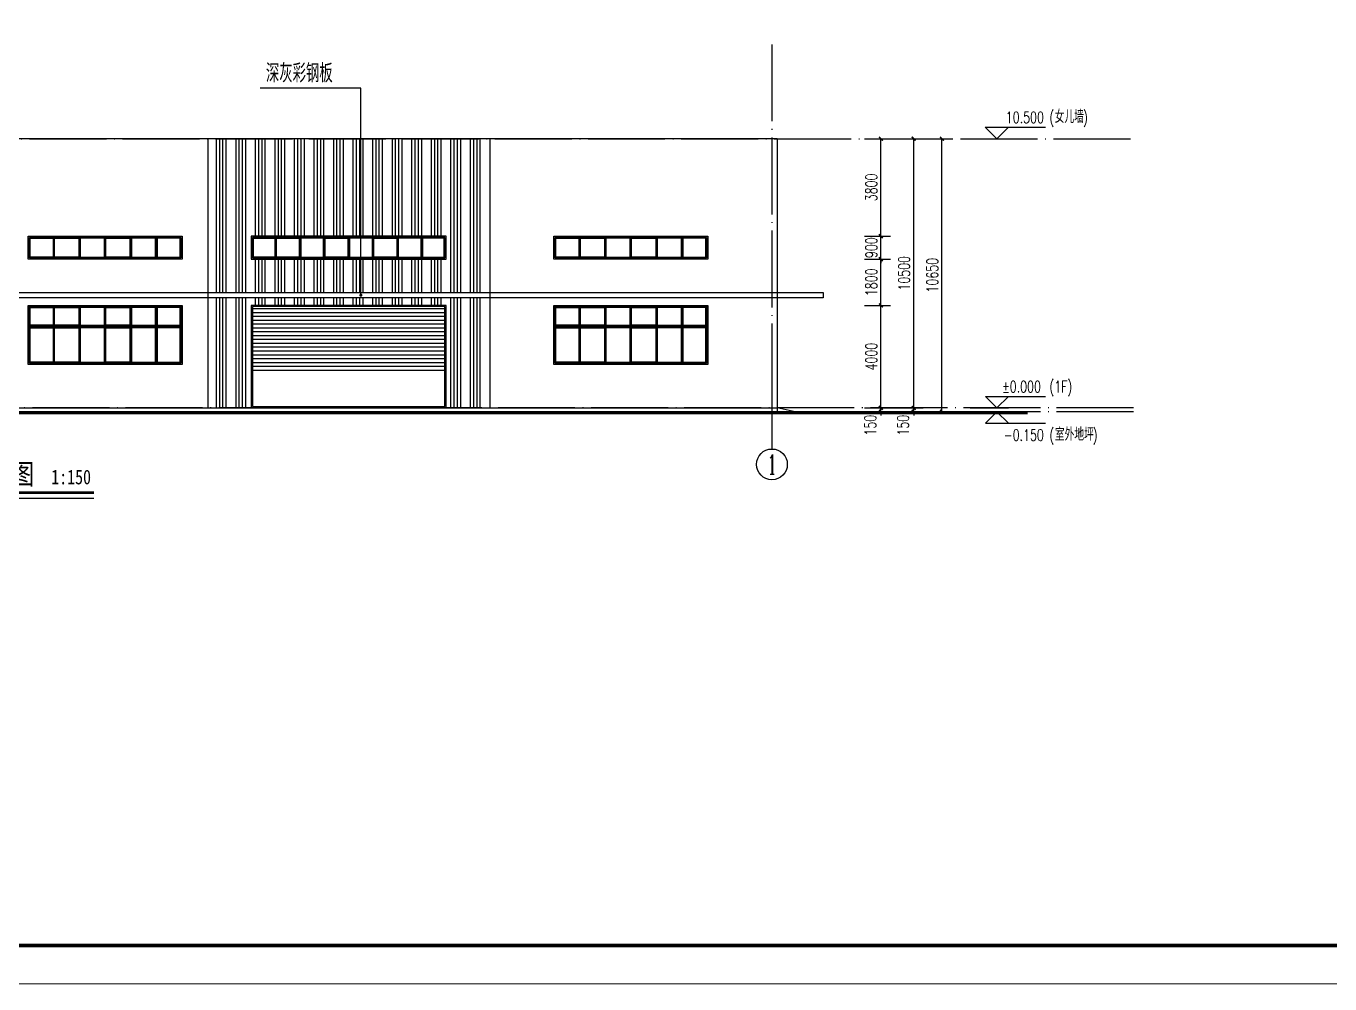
# Model space of a CAD drawing. Extents: x 409931 to 937299, y -508824 to 132289.
# Drawn here: x 484067 to 534906, y -508824 to -471469 of the extents above; entities that cross this region are included whole.
import ezdxf
from ezdxf.enums import TextEntityAlignment as Align

# ---------------------------------------------------------------- set-up
doc = ezdxf.new("R2010")
doc.units = 0
doc.header["$LTSCALE"] = 1500
doc.header["$MEASUREMENT"] = 0
doc.linetypes.add('DOTE', pattern=[2.42, 2, -0.2, 0.02, -0.2])
doc.layers.get('Defpoints').update_dxf_attribs({"color": 252})
for name, color, linetype in [('A-L-wall(建筑立面)', 2, 'Continuous'), ('AXIS', 3, 'Continuous'), ('AXIS_TEXT', 7, 'Continuous'), ('DIM_ELEV', 3, 'Continuous'), ('DIM_LEAD', 3, 'Continuous'), ('DIM_SYMB', 3, 'Continuous'), ('DOTE', 1, 'Continuous'), ('GROUND', 253, 'Continuous'), ('PUB_DIM', 3, 'Continuous'), ('PUB_HATCH', 8, 'Continuous'), ('PUB_TEXT', 7, 'Continuous'), ('STAIR', 2, 'Continuous'), ('WINDOW', 4, 'Continuous')]:
    doc.layers.add(name, color=color, linetype=linetype)
doc.layers.add('TK', color=151, linetype='Continuous', lineweight=13)
doc.styles.add('_TCH_AXIS', font='COMPLEX', dxfattribs={"bigfont": 'GBCBIG'})
doc.styles.add('_TCH_DIM', font='SIMPLEX', dxfattribs={"bigfont": 'GBCBIG'})
doc.styles.add('_TCH_DIM_T3', font='SIMPLEX', dxfattribs={"width": 0.705882, "bigfont": 'GBCBIG'})
doc.styles.add('仿宋体', font='', dxfattribs={"width": 0.8})
doc.styles.get('仿宋体').set_extended_font_data('SimSun')
doc.dimstyles.new('_TCH_ARCH&&150', dxfattribs={"dimtxt": 446.25, "dimasz": 150, "dimexe": 375, "dimexo": 450, "dimgap": 150, "dimtad": 1, "dimdec": 0, "dimzin": 0, "dimdsep": 46, "dimtxsty": '_TCH_DIM_T3', "dimblk": 'ARCHTICK', "dimcen": 0.09, "dimclrt": 7, "dimazin": 2, "dimtfac": 1, "dimtdec": 0, "dimtix": 1, "dimtmove": 2, "dimatfit": 3, "dimfxl": 0, "dimtolj": 1, "dimtzin": 0, "dimarcsym": 0})

# ---------------------------------------------------------------- blocks, each defined once
blk = doc.blocks.new('TK-A0')
at = {"layer": 'TK'}
for p, q in [((25, 10), (1179, 10)), ((0, 0), (1189, 0))]:
    blk.add_line(p, q, dxfattribs=at)
at = {"layer": 'TK', "const_width": 1}
blk.add_lwpolyline([(25, 831), (1179, 831), (1179, 10), (25, 10)], close=True, dxfattribs=at)
blk = doc.blocks.new('_ArchTick')
at = {"color": 0, "linetype": 'ByBlock', "const_width": 0.4}
blk.add_lwpolyline([(-0.5, -0.5), (0.5, 0.5)], dxfattribs=at)
blk = doc.blocks.new('*D705')
at = {"layer": 'Defpoints', "color": 0}
for p in [(516313, -475861), (517397, -475861), (516313, -479661)]:
    blk.add_point(p, dxfattribs=at)
at = {"layer": 'PUB_DIM', "color": 0, "lineweight": -2}
for p, q in [((516763, -475861), (517772, -475861)), ((517397, -479661), (517397, -475861)), ((516763, -479661), (517772, -479661))]:
    blk.add_line(p, q, dxfattribs=at)
at = {"layer": 'PUB_DIM', "color": 0, "lineweight": -2, "xscale": 150, "yscale": 150, "zscale": 150}
for p, rotation in [((517397, -475861), 90), ((517397, -479661), 270)]:
    blk.add_blockref('_ArchTick', p, dxfattribs=dict(at, rotation=rotation))
at = {"layer": 'PUB_DIM', "color": 7, "insert": (517024, -477761), "char_height": 446.2, "attachment_point": 5, "rotation": 90, "style": '_TCH_DIM_T3'}
blk.add_mtext('\\A1;3800', dxfattribs=at)
blk = doc.blocks.new('*D706')
at = {"layer": 'Defpoints', "color": 0}
for p in [(516313, -479661), (517397, -479661), (516313, -480561)]:
    blk.add_point(p, dxfattribs=at)
at = {"layer": 'PUB_DIM', "color": 0, "lineweight": -2}
for p, q in [((516763, -479661), (517772, -479661)), ((517397, -479661), (517397, -479511)), ((517397, -480561), (517397, -479661)), ((516763, -480561), (517772, -480561)), ((517397, -480561), (517397, -480711))]:
    blk.add_line(p, q, dxfattribs=at)
at = {"layer": 'PUB_DIM', "color": 0, "lineweight": -2, "xscale": 150, "yscale": 150, "zscale": 150}
for p, rotation in [((517397, -479661), 270), ((517397, -480561), 90)]:
    blk.add_blockref('_ArchTick', p, dxfattribs=dict(at, rotation=rotation))
at = {"layer": 'PUB_DIM', "color": 7, "insert": (517024, -480111), "char_height": 446.2, "attachment_point": 5, "rotation": 90, "style": '_TCH_DIM_T3'}
blk.add_mtext('\\A1;900', dxfattribs=at)
blk = doc.blocks.new('*D707')
at = {"layer": 'Defpoints', "color": 0}
for p in [(516313, -480561), (517397, -480561), (516313, -482361)]:
    blk.add_point(p, dxfattribs=at)
at = {"layer": 'PUB_DIM', "color": 0, "lineweight": -2}
for p, q in [((516763, -480561), (517772, -480561)), ((517397, -482361), (517397, -480561)), ((516763, -482361), (517772, -482361))]:
    blk.add_line(p, q, dxfattribs=at)
at = {"layer": 'PUB_DIM', "color": 0, "lineweight": -2, "xscale": 150, "yscale": 150, "zscale": 150}
for p, rotation in [((517397, -480561), 90), ((517397, -482361), 270)]:
    blk.add_blockref('_ArchTick', p, dxfattribs=dict(at, rotation=rotation))
at = {"layer": 'PUB_DIM', "color": 7, "insert": (517024, -481461), "char_height": 446.2, "attachment_point": 5, "rotation": 90, "style": '_TCH_DIM_T3'}
blk.add_mtext('\\A1;1800', dxfattribs=at)
blk = doc.blocks.new('*D708')
at = {"layer": 'Defpoints', "color": 0}
for p in [(516313, -482361), (517397, -482361), (516313, -486361)]:
    blk.add_point(p, dxfattribs=at)
at = {"layer": 'PUB_DIM', "color": 0, "lineweight": -2}
for p, q in [((516763, -482361), (517772, -482361)), ((517397, -486361), (517397, -482361)), ((516763, -486361), (517772, -486361))]:
    blk.add_line(p, q, dxfattribs=at)
at = {"layer": 'PUB_DIM', "color": 0, "lineweight": -2, "xscale": 150, "yscale": 150, "zscale": 150}
for p, rotation in [((517397, -482361), 90), ((517397, -486361), 270)]:
    blk.add_blockref('_ArchTick', p, dxfattribs=dict(at, rotation=rotation))
at = {"layer": 'PUB_DIM', "color": 7, "insert": (517024, -484361), "char_height": 446.2, "attachment_point": 5, "rotation": 90, "style": '_TCH_DIM_T3'}
blk.add_mtext('\\A1;4000', dxfattribs=at)
blk = doc.blocks.new('*D709')
at = {"layer": 'Defpoints', "color": 0}
for p in [(516313, -486361), (516313, -486511), (517397, -486361)]:
    blk.add_point(p, dxfattribs=at)
at = {"layer": 'PUB_DIM', "color": 0, "lineweight": -2}
for p, q in [((516763, -486361), (517772, -486361)), ((516763, -486511), (517772, -486511)), ((517397, -486361), (517397, -486211)), ((517397, -486511), (517397, -486361)), ((517397, -486511), (517397, -486661))]:
    blk.add_line(p, q, dxfattribs=at)
at = {"layer": 'PUB_DIM', "color": 0, "lineweight": -2, "xscale": 150, "yscale": 150, "zscale": 150}
for p, rotation in [((517397, -486361), 270), ((517397, -486511), 90)]:
    blk.add_blockref('_ArchTick', p, dxfattribs=dict(at, rotation=rotation))
at = {"layer": 'PUB_DIM', "color": 7, "insert": (516984, -487036), "char_height": 446.2, "attachment_point": 5, "rotation": 90, "style": '_TCH_DIM_T3'}
blk.add_mtext('\\A1;150', dxfattribs=at)
blk = doc.blocks.new('*D710')
at = {"layer": 'Defpoints', "color": 0}
for p in [(517231, -475861), (519775, -475861), (517231, -486511)]:
    blk.add_point(p, dxfattribs=at)
at = {"layer": 'PUB_DIM', "color": 0, "lineweight": -2}
for p, q in [((517681, -475861), (520150, -475861)), ((519775, -486511), (519775, -475861)), ((517681, -486511), (520150, -486511))]:
    blk.add_line(p, q, dxfattribs=at)
at = {"layer": 'PUB_DIM', "color": 0, "lineweight": -2, "xscale": 150, "yscale": 150, "zscale": 150}
for p, rotation in [((519775, -475861), 90), ((519775, -486511), 270)]:
    blk.add_blockref('_ArchTick', p, dxfattribs=dict(at, rotation=rotation))
at = {"layer": 'PUB_DIM', "color": 7, "insert": (519402, -481186), "char_height": 446.2, "attachment_point": 5, "rotation": 90, "style": '_TCH_DIM_T3'}
blk.add_mtext('\\A1;10650', dxfattribs=at)
blk = doc.blocks.new('*D711')
at = {"layer": 'Defpoints', "color": 0}
for p in [(517001, -486361), (517001, -486511), (518677, -486361)]:
    blk.add_point(p, dxfattribs=at)
at = {"layer": 'PUB_DIM', "color": 0, "lineweight": -2}
for p, q in [((517451, -486361), (519052, -486361)), ((517451, -486511), (519052, -486511)), ((518677, -486361), (518677, -486211)), ((518677, -486511), (518677, -486361)), ((518677, -486511), (518677, -486661))]:
    blk.add_line(p, q, dxfattribs=at)
at = {"layer": 'PUB_DIM', "color": 0, "lineweight": -2, "xscale": 150, "yscale": 150, "zscale": 150}
for p, rotation in [((518677, -486361), 270), ((518677, -486511), 90)]:
    blk.add_blockref('_ArchTick', p, dxfattribs=dict(at, rotation=rotation))
at = {"layer": 'PUB_DIM', "color": 7, "insert": (518265, -487036), "char_height": 446.2, "attachment_point": 5, "rotation": 90, "style": '_TCH_DIM_T3'}
blk.add_mtext('\\A1;150', dxfattribs=at)
blk = doc.blocks.new('*D712')
at = {"layer": 'Defpoints', "color": 0}
for p in [(517001, -475861), (518677, -475861), (517001, -486361)]:
    blk.add_point(p, dxfattribs=at)
at = {"layer": 'PUB_DIM', "color": 0, "lineweight": -2}
for p, q in [((517451, -475861), (519052, -475861)), ((518677, -486361), (518677, -475861)), ((517451, -486361), (519052, -486361))]:
    blk.add_line(p, q, dxfattribs=at)
at = {"layer": 'PUB_DIM', "color": 0, "lineweight": -2, "xscale": 150, "yscale": 150, "zscale": 150}
for p, rotation in [((518677, -475861), 90), ((518677, -486361), 270)]:
    blk.add_blockref('_ArchTick', p, dxfattribs=dict(at, rotation=rotation))
at = {"layer": 'PUB_DIM', "color": 7, "insert": (518304, -481111), "char_height": 446.2, "attachment_point": 5, "rotation": 90, "style": '_TCH_DIM_T3'}
blk.add_mtext('\\A1;10500', dxfattribs=at)

msp = doc.modelspace()

# ---------------------------------------------------------------- hatches: boundary and pattern name
at = {"layer": 'PUB_HATCH'}
h = msp.add_hatch(dxfattribs=at)
h.set_pattern_fill('ANSI34,_O', color=256, scale=80, angle=45)
h.set_pattern_definition([(90, (0, 0), (-762, 6e-14), []), (90, (127, 127), (-762, 6e-14), []), (90, (254, 254), (-762, 6e-14), []), (90, (381, 381), (-762, 6e-14), [])])
h.paths.add_polyline_path([(497121.1, -475861.5), (491148.7, -475861.5), (491148.7, -481861.5), (497121.1, -481861.5), (497121.1, -480561.5), (492848.7, -480561.5), (492848.7, -479661.5), (497121.1, -479661.5)])
h.paths.add_polyline_path([(492848.7, -482361.5), (500448.7, -482361.5), (500448.7, -486361.5), (502148.7, -486361.5), (502148.7, -482061.5), (491148.7, -482061.5), (491148.7, -486361.5), (492848.7, -486361.5)])
h.paths.add_polyline_path([(502148.7, -475861.5), (497121.1, -475861.5), (497121.1, -479661.5), (500448.7, -479661.5), (500448.7, -480561.5), (497121.1, -480561.5), (497121.1, -481861.5), (502148.7, -481861.5)])
h = msp.add_hatch(dxfattribs=at)
h.set_pattern_fill('_USER', color=256, scale=150, style=0, pattern_type=0)
h.set_pattern_definition([(0, (31597.2, -103134.64), (0, 150), [])])
h.paths.add_polyline_path([(500398.7, -484901.7), (500398.7, -482411.5), (492898.7, -482411.5), (492898.7, -484901.7)])

# ---------------------------------------------------------------- linework, layer by layer
at = {"layer": 'A-L-wall(建筑立面)'}
for p, q in [((513348.7, -475861.5), (458948.7, -475861.5)), ((491148.7, -475861.5), (491148.7, -486361.5)), ((502148.7, -475861.5), (502148.7, -486361.5)), ((513348.7, -475861.5), (513348.7, -486561.5)), ((523124.7, -486511.5), (456165.8, -486511.5))]:
    msp.add_line(p, q, dxfattribs=at)
at = {"layer": 'A-L-wall(建筑立面)', "color": 0}
msp.add_line((514048.7, -486511.5), (513348.7, -486361.5), dxfattribs=at)
at = {"layer": 'A-L-wall(建筑立面)', "const_width": 100}
msp.add_lwpolyline([(523124.7, -486561.5), (456165.8, -486561.5)], dxfattribs=at)
at = {"layer": 'AXIS'}
msp.add_line((513148.7, -485855.2), (513148.7, -487962.9), dxfattribs=at)
msp.add_circle((513148.7, -488562.9), 600, dxfattribs=at)
at = {"layer": 'DIM_ELEV'}
for p, q in [((521916.7, -475861.5), (521466.7, -475411.5)), ((521466.7, -475411.5), (523814.2, -475411.5)), ((521916.7, -475861.5), (522366.7, -475411.5)), ((520866.7, -475861.5), (522366.7, -475861.5)), ((521922.1, -486361.5), (521472.1, -485911.5)), ((521472.1, -485911.5), (523819.6, -485911.5)), ((521922.1, -486361.5), (522372.1, -485911.5)), ((520872.1, -486361.5), (522372.1, -486361.5)), ((520872.1, -486511.5), (522372.1, -486511.5)), ((521922.1, -486511.5), (521472.1, -486961.5)), ((521922.1, -486511.5), (522372.1, -486961.5)), ((521472.1, -486961.5), (523819.6, -486961.5))]:
    msp.add_line(p, q, dxfattribs=at)
at = {"layer": 'DIM_LEAD'}
for p, q in [((497121.1, -473893.9), (493193.3, -473893.9)), ((497121.1, -481965.1), (497121.1, -473893.9))]:
    msp.add_line(p, q, dxfattribs=at)
at = {"layer": 'DIM_LEAD', "const_width": 60}
msp.add_lwpolyline([(497121.1, -481995.1, 1), (497121.1, -481935.1, 1)], format="xyb", close=True, dxfattribs=at)
at = {"layer": 'DIM_SYMB', "const_width": 105}
msp.add_lwpolyline([(478349.3, -489668.9), (486712.9, -489668.9)], dxfattribs=at)
at = {"layer": 'DIM_SYMB'}
msp.add_lwpolyline([(478349.3, -489878.9), (486712.9, -489878.9)], dxfattribs=at)
at = {"layer": 'DOTE', "color": 252, "linetype": 'DOTE'}
for p, q in [((513148.7, -472181.9), (513148.7, -486279)), ((447899, -475861.5), (527249, -475861.5)), ((527249, -486361.5), (447899, -486361.5)), ((527249, -486511.5), (447899, -486511.5))]:
    msp.add_line(p, q, dxfattribs=at)
at = {"layer": 'GROUND'}
for points in [[(513348.7, -481861.5), (513348.7, -482061.5), (467148.7, -482061.5), (467148.7, -481861.5), (513348.7, -481861.5)], [(513348.7, -481861.5), (515148.7, -481861.5), (515148.7, -482061.5), (513348.7, -482061.5)]]:
    msp.add_lwpolyline(points, dxfattribs=at)
at = {"layer": 'STAIR'}
msp.add_line((458948.7, -486361.5), (513348.7, -486361.5), dxfattribs=at)
at = {"layer": 'WINDOW'}
for p, q in [((485148.7, -479711.5), (485148.7, -480511.5)), ((486148.7, -479711.5), (486148.7, -480511.5)), ((487148.7, -479711.5), (487148.7, -480511.5)), ((488148.7, -479711.5), (488148.7, -480511.5)), ((489148.7, -479711.5), (489148.7, -480511.5)), ((493798.7, -479711.5), (493798.7, -480511.5)), ((494748.7, -479711.5), (494748.7, -480511.5)), ((495698.7, -479711.5), (495698.7, -480511.5)), ((496648.7, -479711.5), (496648.7, -480511.5)), ((497598.7, -479711.5), (497598.7, -480511.5)), ((498548.7, -479711.5), (498548.7, -480511.5)), ((499498.7, -479711.5), (499498.7, -480511.5)), ((505648.7, -479711.5), (505648.7, -480511.5)), ((506648.7, -479711.5), (506648.7, -480511.5)), ((507648.7, -479711.5), (507648.7, -480511.5)), ((508648.7, -479711.5), (508648.7, -480511.5)), ((509648.7, -479711.5), (509648.7, -480511.5)), ((485148.7, -482411.5), (485148.7, -484611.5)), ((486148.7, -482411.5), (486148.7, -484611.5)), ((487148.7, -482411.5), (487148.7, -484611.5)), ((488148.7, -482411.5), (488148.7, -484611.5)), ((489148.7, -482411.5), (489148.7, -484611.5)), ((505648.7, -482411.5), (505648.7, -484611.5)), ((506648.7, -482411.5), (506648.7, -484611.5)), ((507648.7, -482411.5), (507648.7, -484611.5)), ((508648.7, -482411.5), (508648.7, -484611.5)), ((509648.7, -482411.5), (509648.7, -484611.5)), ((490098.7, -483161.5), (484198.7, -483161.5)), ((490098.7, -483211.5), (484198.7, -483211.5)), ((510598.7, -483161.5), (504698.7, -483161.5)), ((510598.7, -483211.5), (504698.7, -483211.5)), ((500398.7, -484901.7), (492898.7, -484901.7))]:
    msp.add_line(p, q, dxfattribs=at)
for points in [[(490148.7, -480561.5), (484148.7, -480561.5), (484148.7, -479661.5), (490148.7, -479661.5)], [(490098.7, -480511.5), (484198.7, -480511.5), (484198.7, -479711.5), (490098.7, -479711.5)], [(484228.7, -479741.5), (485118.7, -479741.5), (485118.7, -480481.5), (484228.7, -480481.5)], [(485178.7, -479741.5), (486118.7, -479741.5), (486118.7, -480481.5), (485178.7, -480481.5)], [(487118.7, -479741.5), (486178.7, -479741.5), (486178.7, -480481.5), (487118.7, -480481.5)], [(487178.7, -479741.5), (488118.7, -479741.5), (488118.7, -480481.5), (487178.7, -480481.5)], [(489118.7, -479741.5), (488178.7, -479741.5), (488178.7, -480481.5), (489118.7, -480481.5)], [(490068.7, -479741.5), (489178.7, -479741.5), (489178.7, -480481.5), (490068.7, -480481.5)], [(492848.7, -480561.5), (500448.7, -480561.5), (500448.7, -479661.5), (492848.7, -479661.5)], [(492898.7, -480511.5), (500398.7, -480511.5), (500398.7, -479711.5), (492898.7, -479711.5)], [(492928.7, -479741.5), (493768.7, -479741.5), (493768.7, -480481.5), (492928.7, -480481.5)], [(493828.7, -479741.5), (494718.7, -479741.5), (494718.7, -480481.5), (493828.7, -480481.5)], [(495668.7, -479741.5), (494778.7, -479741.5), (494778.7, -480481.5), (495668.7, -480481.5)], [(495728.7, -479741.5), (496618.7, -479741.5), (496618.7, -480481.5), (495728.7, -480481.5)], [(497568.7, -479741.5), (496678.7, -479741.5), (496678.7, -480481.5), (497568.7, -480481.5)], [(497628.7, -479741.5), (498518.7, -479741.5), (498518.7, -480481.5), (497628.7, -480481.5)], [(499468.7, -479741.5), (498578.7, -479741.5), (498578.7, -480481.5), (499468.7, -480481.5)], [(500368.7, -479741.5), (499528.7, -479741.5), (499528.7, -480481.5), (500368.7, -480481.5)], [(510648.7, -480561.5), (504648.7, -480561.5), (504648.7, -479661.5), (510648.7, -479661.5)], [(510598.7, -480511.5), (504698.7, -480511.5), (504698.7, -479711.5), (510598.7, -479711.5)], [(504728.7, -479741.5), (505618.7, -479741.5), (505618.7, -480481.5), (504728.7, -480481.5)], [(505678.7, -479741.5), (506618.7, -479741.5), (506618.7, -480481.5), (505678.7, -480481.5)], [(507618.7, -479741.5), (506678.7, -479741.5), (506678.7, -480481.5), (507618.7, -480481.5)], [(507678.7, -479741.5), (508618.7, -479741.5), (508618.7, -480481.5), (507678.7, -480481.5)], [(509618.7, -479741.5), (508678.7, -479741.5), (508678.7, -480481.5), (509618.7, -480481.5)], [(510568.7, -479741.5), (509678.7, -479741.5), (509678.7, -480481.5), (510568.7, -480481.5)], [(490148.7, -484661.5), (484148.7, -484661.5), (484148.7, -482361.5), (490148.7, -482361.5)], [(490098.7, -484611.5), (484198.7, -484611.5), (484198.7, -482411.5), (490098.7, -482411.5)], [(484228.7, -482441.5), (485118.7, -482441.5), (485118.7, -483131.5), (484228.7, -483131.5)], [(485178.7, -482441.5), (486118.7, -482441.5), (486118.7, -483131.5), (485178.7, -483131.5)], [(487118.7, -482441.5), (486178.7, -482441.5), (486178.7, -483131.5), (487118.7, -483131.5)], [(487178.7, -482441.5), (488118.7, -482441.5), (488118.7, -483131.5), (487178.7, -483131.5)], [(489118.7, -482441.5), (488178.7, -482441.5), (488178.7, -483131.5), (489118.7, -483131.5)], [(490068.7, -482441.5), (489178.7, -482441.5), (489178.7, -483131.5), (490068.7, -483131.5)], [(492848.7, -486361.5), (500448.7, -486361.5), (500448.7, -482361.5), (492848.7, -482361.5)], [(492898.7, -486311.5), (500398.7, -486311.5), (500398.7, -482411.5), (492898.7, -482411.5)], [(510648.7, -484661.5), (504648.7, -484661.5), (504648.7, -482361.5), (510648.7, -482361.5)], [(510598.7, -484611.5), (504698.7, -484611.5), (504698.7, -482411.5), (510598.7, -482411.5)], [(504728.7, -482441.5), (505618.7, -482441.5), (505618.7, -483131.5), (504728.7, -483131.5)], [(505678.7, -482441.5), (506618.7, -482441.5), (506618.7, -483131.5), (505678.7, -483131.5)], [(507618.7, -482441.5), (506678.7, -482441.5), (506678.7, -483131.5), (507618.7, -483131.5)], [(507678.7, -482441.5), (508618.7, -482441.5), (508618.7, -483131.5), (507678.7, -483131.5)], [(509618.7, -482441.5), (508678.7, -482441.5), (508678.7, -483131.5), (509618.7, -483131.5)], [(510568.7, -482441.5), (509678.7, -482441.5), (509678.7, -483131.5), (510568.7, -483131.5)], [(484228.7, -483241.5), (485118.7, -483241.5), (485118.7, -484581.5), (484228.7, -484581.5)], [(485178.7, -483241.5), (486118.7, -483241.5), (486118.7, -484581.5), (485178.7, -484581.5)], [(487118.7, -483241.5), (486178.7, -483241.5), (486178.7, -484581.5), (487118.7, -484581.5)], [(487178.7, -483241.5), (488118.7, -483241.5), (488118.7, -484581.5), (487178.7, -484581.5)], [(489118.7, -483241.5), (488178.7, -483241.5), (488178.7, -484581.5), (489118.7, -484581.5)], [(490068.7, -483241.5), (489178.7, -483241.5), (489178.7, -484581.5), (490068.7, -484581.5)], [(504728.7, -483241.5), (505618.7, -483241.5), (505618.7, -484581.5), (504728.7, -484581.5)], [(505678.7, -483241.5), (506618.7, -483241.5), (506618.7, -484581.5), (505678.7, -484581.5)], [(507618.7, -483241.5), (506678.7, -483241.5), (506678.7, -484581.5), (507618.7, -484581.5)], [(507678.7, -483241.5), (508618.7, -483241.5), (508618.7, -484581.5), (507678.7, -484581.5)], [(509618.7, -483241.5), (508678.7, -483241.5), (508678.7, -484581.5), (509618.7, -484581.5)], [(510568.7, -483241.5), (509678.7, -483241.5), (509678.7, -484581.5), (510568.7, -484581.5)]]:
    msp.add_lwpolyline(points, close=True, dxfattribs=at)

# ---------------------------------------------------------------- block references
at = {"layer": 'TK', "xscale": 150, "yscale": 150, "zscale": 150}
msp.add_blockref('TK-A0', (437946.8, -508823.5), dxfattribs=at)

# ---------------------------------------------------------------- texts
at = {"layer": 'AXIS_TEXT', "style": '_TCH_AXIS'}
msp.add_text('1', height=772.1, dxfattribs=at).set_placement((512983.3, -488948.9), (513314.1, -488948.9), align=Align.FIT)
at = {"layer": 'PUB_TEXT', "style": '_TCH_DIM'}
for s, height, p in [('深灰彩钢板', 723.4, (493418.3, -473668.9)), ('女儿墙', 506.38, (524174.2, -475254)), ('室外地坪', 506.38, (524179.6, -487644))]:
    msp.add_text(s, height=height, dxfattribs=at).set_placement(p)
at = {"layer": 'PUB_TEXT'}
for s, height, style, width, p in [('10.500', 446.25, '_TCH_DIM', 0.705882, (522269.2, -475254)), ('(', 446.2, '_TCH_DIM', 0.705882, (523964.2, -475254)), (')', 446.2, '_TCH_DIM', 0.705882, (525280, -475254)), ('%%P0.000', 446.25, '_TCH_DIM', 0.705882, (522124.6, -485754)), ('(1F)', 446.25, '_TCH_DIM', 0.705882, (523969.6, -485754)), ('-0.150', 446.25, '_TCH_DIM', 0.705882, (522184.6, -487644)), ('(', 446.2, '_TCH_DIM', 0.705882, (523969.6, -487644)), (')', 446.2, '_TCH_DIM', 0.705882, (525654.1, -487644)), ('轴立面图', 797.47, '仿宋体', 0.8, (480903, -489339.3)), ('1:150', 569.62, '仿宋体', 0.8, (485048.9, -489339.3))]:
    msp.add_text(s, height=height, dxfattribs=dict(at, style=style, width=width)).set_placement(p)

# ---------------------------------------------------------------- dimensions: what is measured, and where the dimension line sits
at = {"layer": 'PUB_DIM'}
for p1, p2, distance, picture, middle in [((516312.9, -479661.5), (516312.9, -475861.5), -1083.9, '*D705', (517023.7, -477761.5)), ((517001.1, -486361.5), (517001.1, -475861.5), -1676, '*D712', (518303.9, -481111.5)), ((517230.8, -486511.5), (517230.8, -475861.5), -2543.9, '*D710', (519401.6, -481186.5)), ((516312.9, -480561.5), (516312.9, -479661.5), -1083.9, '*D706', (517023.7, -480111.5)), ((516312.9, -482361.5), (516312.9, -480561.5), -1083.9, '*D707', (517023.7, -481461.5)), ((516312.9, -486361.5), (516312.9, -482361.5), -1083.9, '*D708', (517023.7, -484361.5))]:
    dim = msp.add_aligned_dim(p1=p1, p2=p2, distance=distance, dimstyle='_TCH_ARCH&&150', dxfattribs=at)
    dim.commit()
    dim.dimension.update_dxf_attribs({"geometry": picture, "text_midpoint": middle})
for base, p1, p2, picture, middle in [((517396.8, -486361.5), (516312.9, -486511.5), (516312.9, -486361.5), '*D709', (516984.3, -487036.5)), ((518677.1, -486361.5), (517001.1, -486511.5), (517001.1, -486361.5), '*D711', (518264.6, -487036.5))]:
    dim = msp.add_linear_dim(base=base, p1=p1, p2=p2, angle=90, dimstyle='_TCH_ARCH&&150', dxfattribs=at)
    dim.commit()
    dim.dimension.update_dxf_attribs({"geometry": picture, "text_midpoint": middle, "dimtype": 129})

doc.saveas('drawing.dxf')
